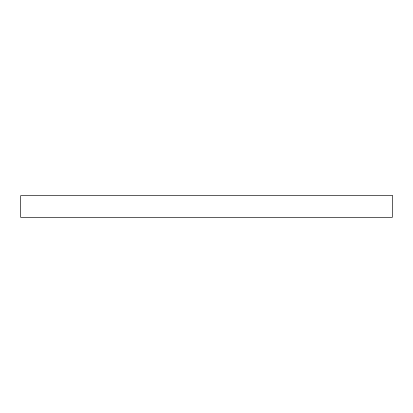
<?xml version="1.0" encoding="UTF-8"?>
<svg xmlns="http://www.w3.org/2000/svg" width="413" height="413" viewBox="0 0 413 413"><rect width="100%" height="100%" fill="white"/><g stroke="black" fill="none" stroke-linecap="round" stroke-linejoin="round"><path stroke-width="0.62" d="M392.35 195.669L20.65 195.669L20.65 217.331L392.35 217.331L392.35 195.669"/></g></svg>
